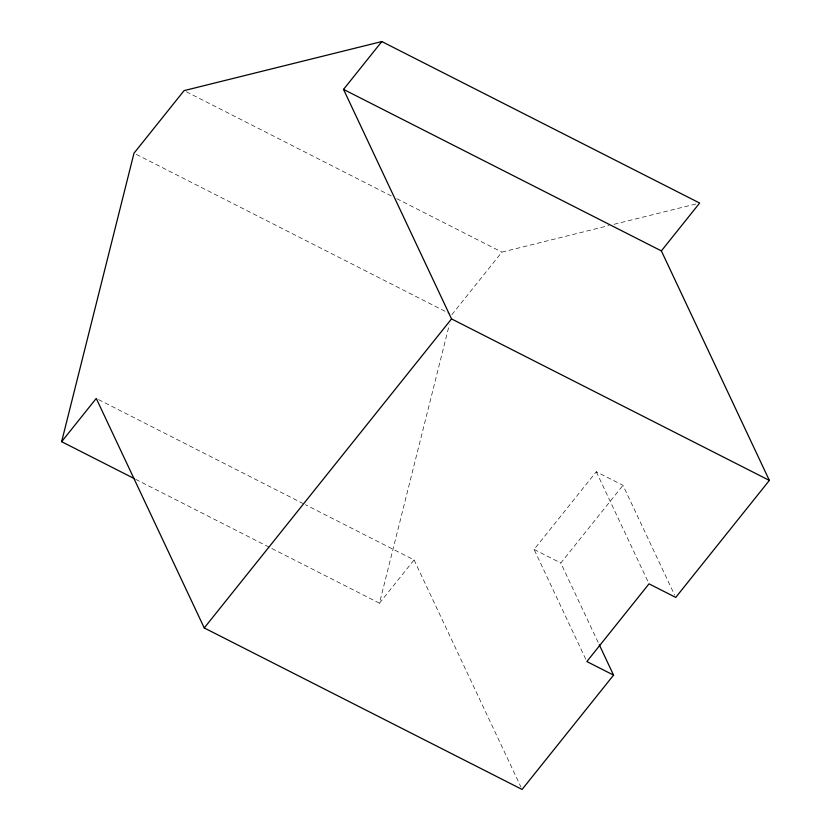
<?xml version="1.0" encoding="UTF-8"?>
<svg xmlns="http://www.w3.org/2000/svg" width="831" height="831" viewBox="0 0 831 831"><rect width="100%" height="100%" fill="white"/><g stroke="black" fill="none" stroke-linecap="round" stroke-linejoin="round"><path stroke-width="0.62" stroke-dasharray="4.16 3.12" d="M135.598 479.279L379.466 603.192L449.311 324.755M451.825 314.72L501.914 252.125L608.967 225.554M379.466 603.192L414.087 559.928L305.444 504.729M585.751 659.212L534.094 549.447L596.274 471.738L622.99 485.314L674.647 595.079M598.175 642.425L560.811 563.023L622.99 485.314M614.005 224.308L695.869 203.99M186.383 91.794L392.107 196.334M396.73 198.682L501.914 252.125M136.305 154.389L449.509 313.536M534.094 549.447L560.811 563.023M98.557 399.607L304.281 504.137M596.274 471.738L648.481 582.676M414.087 559.928L520.985 787.113"/><path stroke-width="1.25" d="M61.639 441.687L133.988 153.216L184.077 90.621L381.813 41.55L699.64 203.055L661.362 250.9L769.361 480.411L675.738 597.416L649.021 583.84L586.852 661.549L613.569 675.125L522.086 789.45L204.249 627.945L96.251 398.433L61.639 441.687L134.445 478.687M769.361 480.411L451.534 318.907L343.525 89.395L381.813 41.55M204.249 627.945L451.534 318.907M343.525 89.395L661.362 250.9M599.276 644.763L613.569 675.125"/></g></svg>
